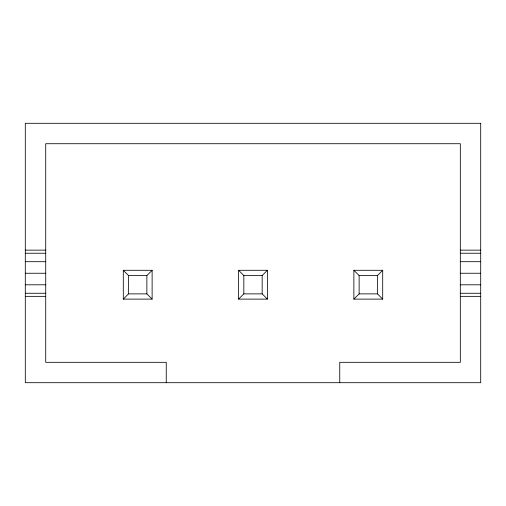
<?xml version="1.0" encoding="UTF-8"?>
<svg xmlns="http://www.w3.org/2000/svg" width="506" height="506" viewBox="0 0 506 506"><rect width="100%" height="100%" fill="white"/><g stroke="black" fill="none" stroke-linecap="round" stroke-linejoin="round"><path stroke-width="0.76" d="M123.3 299.116L128.543 293.872L146.873 293.872L152.123 299.116L152.123 270.293L123.3 270.293L123.3 299.116L152.123 299.116M123.3 270.293L128.543 275.536L146.873 275.536L152.123 270.293M238.592 299.116L243.835 293.872L243.835 275.536L238.592 270.293L238.592 299.116L267.408 299.116L267.408 270.293L238.592 270.293M243.835 275.536L262.165 275.536L267.408 270.293M353.877 299.116L359.127 293.872L359.127 275.536L353.877 270.293L353.877 299.116L382.7 299.116L382.7 270.293L353.877 270.293M359.127 275.536L377.457 275.536L382.7 270.293M25.3 250.147L45.723 250.147M460.321 250.147L480.7 250.147M25.3 253.24L45.723 253.24M460.321 253.24L480.7 253.24M25.3 261.697L45.723 261.697M460.321 261.697L480.7 261.697M25.3 273.253L45.723 273.253M460.321 273.253L480.7 273.253M25.3 284.802L45.723 284.802M460.321 284.802L480.7 284.802M25.3 293.259L45.723 293.259M460.321 293.259L480.7 293.259M243.835 293.872L262.165 293.872L267.408 299.116M359.127 293.872L377.457 293.872L382.7 299.116M25.3 296.352L45.723 296.352M460.321 296.352L480.7 296.352M377.457 275.536L377.457 293.872M339.754 382.7L339.754 362.321L460.321 362.321L460.321 143.717L45.723 143.717L45.723 362.321L166.246 362.321L166.246 382.7M262.165 275.536L262.165 293.872M146.873 275.536L146.873 293.872M128.543 275.536L128.543 293.872M480.7 123.3L25.3 123.3L25.3 382.7L480.7 382.7L480.7 123.3"/></g></svg>
